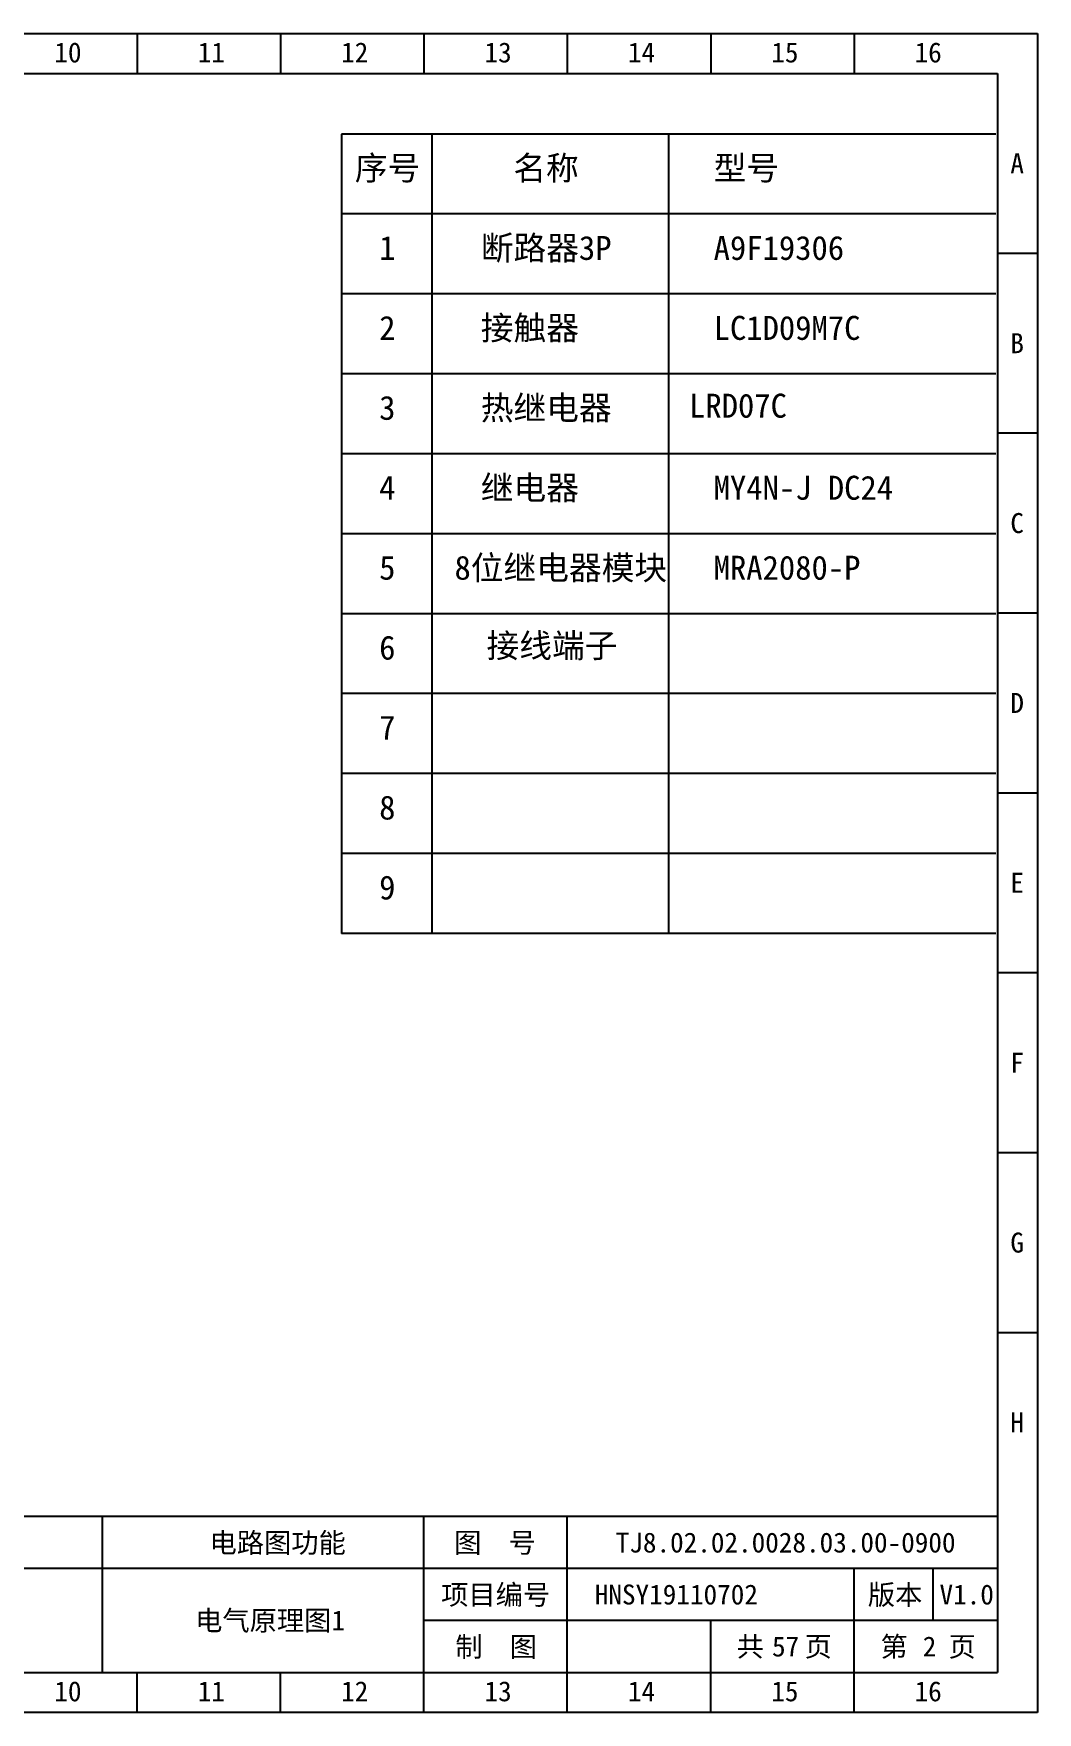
# Model space of a CAD drawing. Header units: millimetres. Extents: x 914 to 910632, y -176 to 682692.
# Drawn here: x 3393.9 to 3519.5, y 1770.9 to 1980.9 of the extents above; entities that cross this region are included whole.
import ezdxf
from ezdxf.enums import TextEntityAlignment as Align

# ---------------------------------------------------------------- set-up
doc = ezdxf.new("R2010")
doc.units = ezdxf.units.MM
doc.styles.add('宋体', font='')
doc.styles.get('宋体').set_extended_font_data('宋体')

# ---------------------------------------------------------------- blocks, each defined once
blk = doc.blocks.new('*U390')
blk.add_line((-2.5, 0), (2.5, 0))
blk = doc.blocks.new('*U391')
at = {"color": 0, "linetype": 'ByBlock', "lineweight": -2, "transparency": 16777216}
for p in [(0, 0), (0, -22.5), (0, -45), (0, -67.5), (0, -90), (0, -112.5), (0, -135)]:
    blk.add_blockref('*U390', p, dxfattribs=at)
blk = doc.blocks.new('制图图框')
for p, q in [((-2700.08, 789.32), (-2403.08, 789.32)), ((-2515.71, 789.32), (-2515.71, 784.32)), ((-2497.77, 789.32), (-2497.77, 784.32)), ((-2479.83, 789.32), (-2479.83, 784.32)), ((-2461.9, 789.32), (-2461.9, 784.32)), ((-2443.96, 789.32), (-2443.96, 784.32)), ((-2426.02, 789.32), (-2426.02, 784.32)), ((-2403.08, 789.32), (-2403.08, 579.32)), ((-2403.08, 789.32), (-2403.08, 784.32)), ((-2695.08, 784.32), (-2408.08, 784.32)), ((-2408.08, 784.32), (-2408.08, 584.32)), ((-2408.08, 603.82), (-2695.08, 603.82)), ((-2520.08, 603.82), (-2520.08, 584.32)), ((-2479.83, 579.32), (-2479.83, 603.82)), ((-2461.9, 579.32), (-2461.9, 603.82)), ((-2408.08, 597.32), (-2575.08, 597.32)), ((-2426.02, 579.32), (-2426.02, 597.32)), ((-2416.18, 597.32), (-2416.18, 590.82)), ((-2408.08, 590.82), (-2479.83, 590.82)), ((-2443.96, 579.32), (-2443.96, 590.82)), ((-2695.08, 584.32), (-2408.08, 584.32)), ((-2515.71, 579.32), (-2515.71, 584.32)), ((-2497.77, 579.32), (-2497.77, 584.32)), ((-2403.08, 579.32), (-2700.08, 579.32))]:
    blk.add_line(p, q)
at = {"xscale": -1}
blk.add_blockref('*U391', (-2405.58, 761.82), dxfattribs=at)
at = {"style": '宋体'}
for s, p in [('10', (-2526.07, 785.71)), ('11', (-2508.13, 785.71)), ('12', (-2490.2, 785.71)), ('13', (-2472.26, 785.71)), ('14', (-2454.32, 785.71)), ('15', (-2436.38, 785.71)), ('16', (-2418.45, 785.71)), ('A', (-2406.47, 771.84)), ('B', (-2406.47, 749.34)), ('C', (-2406.47, 726.84)), ('D', (-2406.47, 704.34)), ('E', (-2406.47, 681.84)), ('F', (-2406.47, 659.34)), ('G', (-2406.47, 636.84)), ('H', (-2406.47, 614.34)), ('电路图功能', (-2506.66, 599.29)), ('图  号', (-2476.05, 599.3)), ('项目编号', (-2477.68, 592.79)), ('版本', (-2424.3, 592.79)), ('制  图', (-2475.91, 586.28)), ('共   页', (-2440.72, 586.31)), ('第   页', (-2422.72, 586.3)), ('10', (-2526.07, 580.71)), ('11', (-2508.13, 580.71)), ('12', (-2490.2, 580.71)), ('13', (-2472.26, 580.71)), ('14', (-2454.32, 580.71)), ('15', (-2436.38, 580.71)), ('16', (-2418.45, 580.71))]:
    blk.add_text(s, height=2.5, dxfattribs=at).set_placement(p)

msp = doc.modelspace()

# ---------------------------------------------------------------- linework, layer by layer
for p, q in [((3432.456, 1968.311), (3432.456, 1868.311)), ((3514.319, 1968.311), (3432.456, 1968.311)), ((3443.747, 1968.311), (3443.747, 1868.311)), ((3473.388, 1968.311), (3473.388, 1868.311)), ((3514.319, 1958.311), (3432.456, 1958.311)), ((3514.319, 1948.311), (3432.456, 1948.311)), ((3514.319, 1938.311), (3432.456, 1938.311)), ((3514.319, 1928.311), (3432.456, 1928.311)), ((3514.319, 1918.311), (3432.456, 1918.311)), ((3514.319, 1908.311), (3432.456, 1908.311)), ((3514.319, 1898.311), (3432.456, 1898.311)), ((3514.319, 1888.311), (3432.456, 1888.311)), ((3514.319, 1878.311), (3432.456, 1878.311)), ((3514.319, 1868.311), (3432.456, 1868.311))]:
    msp.add_line(p, q)

# ---------------------------------------------------------------- block references
msp.add_blockref('制图图框', (5922.614, 1191.56))

# ---------------------------------------------------------------- texts
at = {"style": '宋体'}
for s, p in [('序号', (3434.132, 1962.565)), ('名称', (3453.965, 1962.565)), ('型号', (3479.021, 1962.565)), ('1', (3437.178, 1952.565)), ('断路器3P', (3449.89, 1952.565)), ('A9F19306', (3479.021, 1952.565)), ('2', (3437.178, 1942.565)), ('接触器', (3449.89, 1942.565)), ('LC1D09M7C', (3479.021, 1942.565)), ('3', (3437.178, 1932.565)), ('热继电器', (3449.89, 1932.565)), ('LRD07C', (3475.948, 1932.831)), ('继电器', (3449.89, 1922.565)), ('4', (3437.178, 1922.565)), ('MY4N-J DC24', (3479.021, 1922.565)), ('5', (3437.178, 1912.565)), ('8位继电器模块', (3446.604, 1912.565)), ('MRA2080-P', (3479.021, 1912.565)), ('6', (3437.178, 1902.565)), ('接线端子', (3450.614, 1902.826)), ('7', (3437.178, 1892.565)), ('8', (3437.178, 1882.565)), ('9', (3437.178, 1872.565))]:
    msp.add_text(s, height=3, dxfattribs=at).set_placement(p)
for tag, text, p in [('TJ8.02.02.0028.03.00-0900', 'TJ8.01.01.0181.00.01-0900', (3488.029, 1792.128)), ('HNSY19110702', 'HNSY19110702', (3474.358, 1785.628)), ('V1.0', '1.0', (3510.68, 1785.628)), ('电气原理图1', '封页', (3423.529, 1782.378)), ('57', '01', (3488.029, 1779.128)), ('2', '01', (3506.029, 1779.128))]:
    msp.add_attdef(tag, text=text, height=2.5, dxfattribs=at).set_placement(p, align=Align.MIDDLE_CENTER)

doc.saveas('drawing.dxf')
